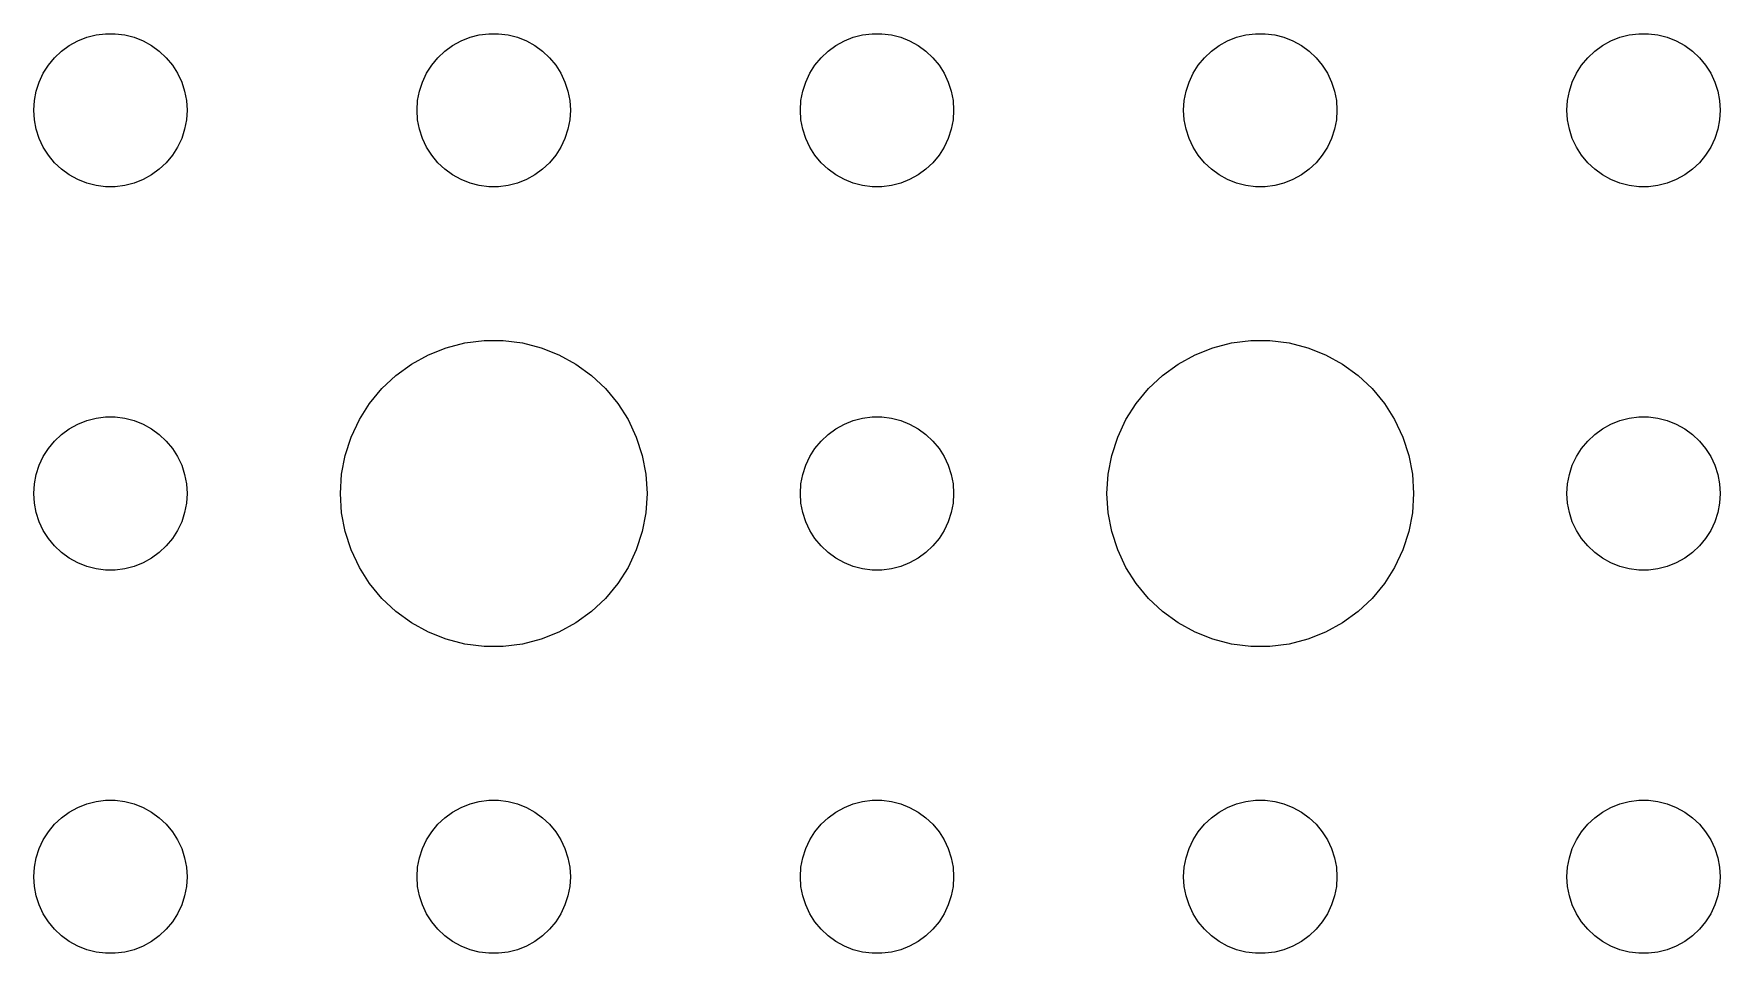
# Model space of a CAD drawing. Header units: metres. Extents: x -127 to 127, y -127 to 127.
# Drawn here: x -24 to 9, y -99 to -81 of the extents above; entities that cross this region are included whole.
import ezdxf

# ---------------------------------------------------------------- set-up
doc = ezdxf.new("R2010")
doc.units = ezdxf.units.M

msp = doc.modelspace()

# ---------------------------------------------------------------- linework, layer by layer
for p, q in [((-23.3037, -81.2335), (-23.1387, -81.1428)), ((-23.1387, -81.1428), (-22.9635, -81.0734)), ((-22.9635, -81.0734), (-22.7811, -81.0266)), ((-22.7811, -81.0266), (-22.5942, -81.003)), ((-22.5942, -81.003), (-22.4058, -81.003)), ((-22.4058, -81.003), (-22.2189, -81.0266)), ((-22.2189, -81.0266), (-22.0365, -81.0734)), ((-22.0365, -81.0734), (-21.8613, -81.1428)), ((-21.8613, -81.1428), (-21.6963, -81.2335)), ((-15.8037, -81.2335), (-15.6387, -81.1428)), ((-15.6387, -81.1428), (-15.4635, -81.0734)), ((-15.4635, -81.0734), (-15.2811, -81.0266)), ((-15.2811, -81.0266), (-15.0942, -81.003)), ((-15.0942, -81.003), (-14.9058, -81.003)), ((-14.9058, -81.003), (-14.7189, -81.0266)), ((-14.7189, -81.0266), (-14.5365, -81.0734)), ((-14.5365, -81.0734), (-14.3613, -81.1428)), ((-14.3613, -81.1428), (-14.1963, -81.2335)), ((-8.30373, -81.2335), (-8.13866, -81.1428)), ((-8.13866, -81.1428), (-7.96352, -81.0734)), ((-7.96352, -81.0734), (-7.78107, -81.0266)), ((-7.78107, -81.0266), (-7.59418, -81.003)), ((-7.59418, -81.003), (-7.40581, -81.003)), ((-7.40581, -81.003), (-7.21892, -81.0266)), ((-7.21892, -81.0266), (-7.03647, -81.0734)), ((-7.03647, -81.0734), (-6.86133, -81.1428)), ((-6.86133, -81.1428), (-6.69626, -81.2335)), ((-0.80373, -81.2335), (-0.63866, -81.1428)), ((-0.63866, -81.1428), (-0.46352, -81.0734)), ((-0.46352, -81.0734), (-0.28107, -81.0266)), ((-0.28107, -81.0266), (-0.09418, -81.003)), ((-0.09418, -81.003), (0.09418, -81.003)), ((0.09418, -81.003), (0.28107, -81.0266)), ((0.28107, -81.0266), (0.46352, -81.0734)), ((0.46352, -81.0734), (0.63866, -81.1428)), ((0.63866, -81.1428), (0.80373, -81.2335)), ((6.69626, -81.2335), (6.86133, -81.1428)), ((6.86133, -81.1428), (7.03647, -81.0734)), ((7.03647, -81.0734), (7.21892, -81.0266)), ((7.21892, -81.0266), (7.40581, -81.003)), ((7.40581, -81.003), (7.59418, -81.003)), ((7.59418, -81.003), (7.78107, -81.0266)), ((7.78107, -81.0266), (7.96352, -81.0734)), ((7.96352, -81.0734), (8.13866, -81.1428)), ((8.13866, -81.1428), (8.30373, -81.2335)), ((-23.7135, -81.6183), (-23.5934, -81.4732)), ((-23.5934, -81.4732), (-23.4561, -81.3442)), ((-23.4561, -81.3442), (-23.3037, -81.2335)), ((-21.6963, -81.2335), (-21.5439, -81.3442)), ((-21.5439, -81.3442), (-21.4065, -81.4732)), ((-21.4065, -81.4732), (-21.2865, -81.6183)), ((-16.2135, -81.6183), (-16.0934, -81.4732)), ((-16.0934, -81.4732), (-15.9561, -81.3442)), ((-15.9561, -81.3442), (-15.8037, -81.2335)), ((-14.1963, -81.2335), (-14.0439, -81.3442)), ((-14.0439, -81.3442), (-13.9065, -81.4732)), ((-13.9065, -81.4732), (-13.7865, -81.6183)), ((-8.71352, -81.6183), (-8.59344, -81.4732)), ((-8.59344, -81.4732), (-8.45613, -81.3442)), ((-8.45613, -81.3442), (-8.30373, -81.2335)), ((-6.69626, -81.2335), (-6.54385, -81.3442)), ((-6.54385, -81.3442), (-6.40654, -81.4732)), ((-6.40654, -81.4732), (-6.28647, -81.6183)), ((-1.21352, -81.6183), (-1.09344, -81.4732)), ((-1.09344, -81.4732), (-0.95613, -81.3442)), ((-0.95613, -81.3442), (-0.80373, -81.2335)), ((0.80373, -81.2335), (0.95613, -81.3442)), ((0.95613, -81.3442), (1.09344, -81.4732)), ((1.09344, -81.4732), (1.21352, -81.6183)), ((6.28647, -81.6183), (6.40654, -81.4732)), ((6.40654, -81.4732), (6.54385, -81.3442)), ((6.54385, -81.3442), (6.69626, -81.2335)), ((8.30373, -81.2335), (8.45613, -81.3442)), ((8.45613, -81.3442), (8.59344, -81.4732)), ((8.59344, -81.4732), (8.71352, -81.6183)), ((-23.8947, -81.9478), (-23.8145, -81.7774)), ((-23.8145, -81.7774), (-23.7135, -81.6183)), ((-21.2865, -81.6183), (-21.1855, -81.7774)), ((-21.1855, -81.7774), (-21.1053, -81.9478)), ((-16.3947, -81.9478), (-16.3145, -81.7774)), ((-16.3145, -81.7774), (-16.2135, -81.6183)), ((-13.7865, -81.6183), (-13.6855, -81.7774)), ((-13.6855, -81.7774), (-13.6053, -81.9478)), ((-8.89465, -81.9478), (-8.81445, -81.7774)), ((-8.81445, -81.7774), (-8.71352, -81.6183)), ((-6.28647, -81.6183), (-6.18553, -81.7774)), ((-6.18553, -81.7774), (-6.10533, -81.9478)), ((-1.39465, -81.9478), (-1.31445, -81.7774)), ((-1.31445, -81.7774), (-1.21352, -81.6183)), ((1.21352, -81.6183), (1.31445, -81.7774)), ((1.31445, -81.7774), (1.39465, -81.9478)), ((6.10533, -81.9478), (6.18553, -81.7774)), ((6.18553, -81.7774), (6.28647, -81.6183)), ((8.71352, -81.6183), (8.81445, -81.7774)), ((8.81445, -81.7774), (8.89465, -81.9478)), ((-23.9882, -82.312), (-23.9529, -82.127)), ((-23.9529, -82.127), (-23.8947, -81.9478)), ((-21.1053, -81.9478), (-21.0471, -82.127)), ((-21.0471, -82.127), (-21.0118, -82.312)), ((-16.4882, -82.312), (-16.4529, -82.127)), ((-16.4529, -82.127), (-16.3947, -81.9478)), ((-13.6053, -81.9478), (-13.5471, -82.127)), ((-13.5471, -82.127), (-13.5118, -82.312)), ((-8.98816, -82.312), (-8.95287, -82.127)), ((-8.95287, -82.127), (-8.89465, -81.9478)), ((-6.10533, -81.9478), (-6.04712, -82.127)), ((-6.04712, -82.127), (-6.01183, -82.312)), ((-1.48816, -82.312), (-1.45287, -82.127)), ((-1.45287, -82.127), (-1.39465, -81.9478)), ((1.39465, -81.9478), (1.45287, -82.127)), ((1.45287, -82.127), (1.48816, -82.312)), ((6.01183, -82.312), (6.04712, -82.127)), ((6.04712, -82.127), (6.10533, -81.9478)), ((8.89465, -81.9478), (8.95287, -82.127)), ((8.95287, -82.127), (8.98816, -82.312)), ((-24, -82.5), (-23.9882, -82.312)), ((-23.9882, -82.688), (-24, -82.5)), ((-21.0118, -82.312), (-21, -82.5)), ((-21, -82.5), (-21.0118, -82.688)), ((-16.5, -82.5), (-16.4882, -82.312)), ((-16.4882, -82.688), (-16.5, -82.5)), ((-13.5118, -82.312), (-13.5, -82.5)), ((-13.5, -82.5), (-13.5118, -82.688)), ((-9, -82.5), (-8.98816, -82.312)), ((-8.98816, -82.688), (-9, -82.5)), ((-6.01183, -82.312), (-6, -82.5)), ((-6, -82.5), (-6.01183, -82.688)), ((-1.5, -82.5), (-1.48816, -82.312)), ((-1.48816, -82.688), (-1.5, -82.5)), ((1.48816, -82.312), (1.5, -82.5)), ((1.5, -82.5), (1.48816, -82.688)), ((6, -82.5), (6.01183, -82.312)), ((6.01183, -82.688), (6, -82.5)), ((8.98816, -82.312), (9, -82.5)), ((9, -82.5), (8.98816, -82.688)), ((-23.9529, -82.873), (-23.9882, -82.688)), ((-21.0118, -82.688), (-21.0471, -82.873)), ((-16.4529, -82.873), (-16.4882, -82.688)), ((-13.5118, -82.688), (-13.5471, -82.873)), ((-8.95287, -82.873), (-8.98816, -82.688)), ((-6.01183, -82.688), (-6.04712, -82.873)), ((-1.45287, -82.873), (-1.48816, -82.688)), ((1.48816, -82.688), (1.45287, -82.873)), ((6.04712, -82.873), (6.01183, -82.688)), ((8.98816, -82.688), (8.95287, -82.873)), ((-23.8947, -83.0522), (-23.9529, -82.873)), ((-23.8145, -83.2226), (-23.8947, -83.0522)), ((-21.1053, -83.0522), (-21.1855, -83.2226)), ((-21.0471, -82.873), (-21.1053, -83.0522)), ((-16.3947, -83.0522), (-16.4529, -82.873)), ((-16.3145, -83.2226), (-16.3947, -83.0522)), ((-13.6053, -83.0522), (-13.6855, -83.2226)), ((-13.5471, -82.873), (-13.6053, -83.0522)), ((-8.89465, -83.0522), (-8.95287, -82.873)), ((-8.81445, -83.2226), (-8.89465, -83.0522)), ((-6.10533, -83.0522), (-6.18553, -83.2226)), ((-6.04712, -82.873), (-6.10533, -83.0522)), ((-1.39465, -83.0522), (-1.45287, -82.873)), ((-1.31445, -83.2226), (-1.39465, -83.0522)), ((1.39465, -83.0522), (1.31445, -83.2226)), ((1.45287, -82.873), (1.39465, -83.0522)), ((6.10533, -83.0522), (6.04712, -82.873)), ((6.18553, -83.2226), (6.10533, -83.0522)), ((8.89465, -83.0522), (8.81445, -83.2226)), ((8.95287, -82.873), (8.89465, -83.0522)), ((-23.7135, -83.3817), (-23.8145, -83.2226)), ((-23.5934, -83.5268), (-23.7135, -83.3817)), ((-21.2865, -83.3817), (-21.4065, -83.5268)), ((-21.1855, -83.2226), (-21.2865, -83.3817)), ((-16.2135, -83.3817), (-16.3145, -83.2226)), ((-16.0934, -83.5268), (-16.2135, -83.3817)), ((-13.7865, -83.3817), (-13.9065, -83.5268)), ((-13.6855, -83.2226), (-13.7865, -83.3817)), ((-8.71352, -83.3817), (-8.81445, -83.2226)), ((-8.59344, -83.5268), (-8.71352, -83.3817)), ((-6.28647, -83.3817), (-6.40654, -83.5268)), ((-6.18553, -83.2226), (-6.28647, -83.3817)), ((-1.21352, -83.3817), (-1.31445, -83.2226)), ((-1.09344, -83.5268), (-1.21352, -83.3817)), ((1.21352, -83.3817), (1.09344, -83.5268)), ((1.31445, -83.2226), (1.21352, -83.3817)), ((6.28647, -83.3817), (6.18553, -83.2226)), ((6.40654, -83.5268), (6.28647, -83.3817)), ((8.71352, -83.3817), (8.59344, -83.5268)), ((8.81445, -83.2226), (8.71352, -83.3817)), ((-23.4561, -83.6558), (-23.5934, -83.5268)), ((-23.3037, -83.7665), (-23.4561, -83.6558)), ((-23.1387, -83.8572), (-23.3037, -83.7665)), ((-21.6963, -83.7665), (-21.8613, -83.8572)), ((-21.5439, -83.6558), (-21.6963, -83.7665)), ((-21.4065, -83.5268), (-21.5439, -83.6558)), ((-15.9561, -83.6558), (-16.0934, -83.5268)), ((-15.8037, -83.7665), (-15.9561, -83.6558)), ((-15.6387, -83.8572), (-15.8037, -83.7665)), ((-14.1963, -83.7665), (-14.3613, -83.8572)), ((-14.0439, -83.6558), (-14.1963, -83.7665)), ((-13.9065, -83.5268), (-14.0439, -83.6558)), ((-8.45613, -83.6558), (-8.59344, -83.5268)), ((-8.30373, -83.7665), (-8.45613, -83.6558)), ((-8.13866, -83.8572), (-8.30373, -83.7665)), ((-6.69626, -83.7665), (-6.86133, -83.8572)), ((-6.54385, -83.6558), (-6.69626, -83.7665)), ((-6.40654, -83.5268), (-6.54385, -83.6558)), ((-0.95613, -83.6558), (-1.09344, -83.5268)), ((-0.80373, -83.7665), (-0.95613, -83.6558)), ((-0.63866, -83.8572), (-0.80373, -83.7665)), ((0.80373, -83.7665), (0.63866, -83.8572)), ((0.95613, -83.6558), (0.80373, -83.7665)), ((1.09344, -83.5268), (0.95613, -83.6558)), ((6.54385, -83.6558), (6.40654, -83.5268)), ((6.69626, -83.7665), (6.54385, -83.6558)), ((6.86133, -83.8572), (6.69626, -83.7665)), ((8.30373, -83.7665), (8.13866, -83.8572)), ((8.45613, -83.6558), (8.30373, -83.7665)), ((8.59344, -83.5268), (8.45613, -83.6558)), ((-22.9635, -83.9266), (-23.1387, -83.8572)), ((-22.7811, -83.9734), (-22.9635, -83.9266)), ((-22.5942, -83.997), (-22.7811, -83.9734)), ((-22.4058, -83.997), (-22.5942, -83.997)), ((-22.2189, -83.9734), (-22.4058, -83.997)), ((-22.0365, -83.9266), (-22.2189, -83.9734)), ((-21.8613, -83.8572), (-22.0365, -83.9266)), ((-15.4635, -83.9266), (-15.6387, -83.8572)), ((-15.2811, -83.9734), (-15.4635, -83.9266)), ((-15.0942, -83.997), (-15.2811, -83.9734)), ((-14.9058, -83.997), (-15.0942, -83.997)), ((-14.7189, -83.9734), (-14.9058, -83.997)), ((-14.5365, -83.9266), (-14.7189, -83.9734)), ((-14.3613, -83.8572), (-14.5365, -83.9266)), ((-7.96352, -83.9266), (-8.13866, -83.8572)), ((-7.78107, -83.9734), (-7.96352, -83.9266)), ((-7.59418, -83.997), (-7.78107, -83.9734)), ((-7.40581, -83.997), (-7.59418, -83.997)), ((-7.21892, -83.9734), (-7.40581, -83.997)), ((-7.03647, -83.9266), (-7.21892, -83.9734)), ((-6.86133, -83.8572), (-7.03647, -83.9266)), ((-0.46352, -83.9266), (-0.63866, -83.8572)), ((-0.28107, -83.9734), (-0.46352, -83.9266)), ((-0.09418, -83.997), (-0.28107, -83.9734)), ((0.09418, -83.997), (-0.09418, -83.997)), ((0.28107, -83.9734), (0.09418, -83.997)), ((0.46352, -83.9266), (0.28107, -83.9734)), ((0.63866, -83.8572), (0.46352, -83.9266)), ((7.03647, -83.9266), (6.86133, -83.8572)), ((7.21892, -83.9734), (7.03647, -83.9266)), ((7.40581, -83.997), (7.21892, -83.9734)), ((7.59418, -83.997), (7.40581, -83.997)), ((7.78107, -83.9734), (7.59418, -83.997)), ((7.96352, -83.9266), (7.78107, -83.9734)), ((8.13866, -83.8572), (7.96352, -83.9266)), ((-15.927, -87.1468), (-15.5621, -87.0531)), ((-15.5621, -87.0531), (-15.1884, -87.0059)), ((-15.1884, -87.0059), (-14.8116, -87.0059)), ((-14.8116, -87.0059), (-14.4379, -87.0531)), ((-14.4379, -87.0531), (-14.0729, -87.1468)), ((-0.92705, -87.1468), (-0.56213, -87.0531)), ((-0.56213, -87.0531), (-0.18837, -87.0059)), ((-0.18837, -87.0059), (0.18837, -87.0059)), ((0.18837, -87.0059), (0.56213, -87.0531)), ((0.56213, -87.0531), (0.92705, -87.1468)), ((-16.6075, -87.467), (-16.2773, -87.2855)), ((-16.2773, -87.2855), (-15.927, -87.1468)), ((-14.0729, -87.1468), (-13.7227, -87.2855)), ((-13.7227, -87.2855), (-13.3925, -87.467)), ((-1.60747, -87.467), (-1.27733, -87.2855)), ((-1.27733, -87.2855), (-0.92705, -87.1468)), ((0.92705, -87.1468), (1.27733, -87.2855)), ((1.27733, -87.2855), (1.60747, -87.467)), ((-17.1869, -87.9464), (-16.9123, -87.6885)), ((-16.9123, -87.6885), (-16.6075, -87.467)), ((-13.3925, -87.467), (-13.0877, -87.6885)), ((-13.0877, -87.6885), (-12.8131, -87.9464)), ((-2.1869, -87.9464), (-1.91226, -87.6885)), ((-1.91226, -87.6885), (-1.60747, -87.467)), ((1.60747, -87.467), (1.91226, -87.6885)), ((1.91226, -87.6885), (2.1869, -87.9464)), ((-17.427, -88.2366), (-17.1869, -87.9464)), ((-12.8131, -87.9464), (-12.5729, -88.2366)), ((-2.42705, -88.2366), (-2.1869, -87.9464)), ((2.1869, -87.9464), (2.42705, -88.2366)), ((-17.6289, -88.5547), (-17.427, -88.2366)), ((-12.5729, -88.2366), (-12.3711, -88.5547)), ((-2.62891, -88.5547), (-2.42705, -88.2366)), ((2.42705, -88.2366), (2.62891, -88.5547)), ((-23.4561, -88.8442), (-23.3037, -88.7335)), ((-23.3037, -88.7335), (-23.1387, -88.6428)), ((-23.1387, -88.6428), (-22.9635, -88.5734)), ((-22.9635, -88.5734), (-22.7811, -88.5266)), ((-22.7811, -88.5266), (-22.5942, -88.503)), ((-22.5942, -88.503), (-22.4058, -88.503)), ((-22.4058, -88.503), (-22.2189, -88.5266)), ((-22.2189, -88.5266), (-22.0365, -88.5734)), ((-22.0365, -88.5734), (-21.8613, -88.6428)), ((-21.8613, -88.6428), (-21.6963, -88.7335)), ((-21.6963, -88.7335), (-21.5439, -88.8442)), ((-17.7893, -88.8956), (-17.6289, -88.5547)), ((-12.3711, -88.5547), (-12.2107, -88.8956)), ((-8.45613, -88.8442), (-8.30373, -88.7335)), ((-8.30373, -88.7335), (-8.13866, -88.6428)), ((-8.13866, -88.6428), (-7.96352, -88.5734)), ((-7.96352, -88.5734), (-7.78107, -88.5266)), ((-7.78107, -88.5266), (-7.59418, -88.503)), ((-7.59418, -88.503), (-7.40581, -88.503)), ((-7.40581, -88.503), (-7.21892, -88.5266)), ((-7.21892, -88.5266), (-7.03647, -88.5734)), ((-7.03647, -88.5734), (-6.86133, -88.6428)), ((-6.86133, -88.6428), (-6.69626, -88.7335)), ((-6.69626, -88.7335), (-6.54385, -88.8442)), ((-2.78932, -88.8956), (-2.62891, -88.5547)), ((2.62891, -88.5547), (2.78932, -88.8956)), ((6.54385, -88.8442), (6.69626, -88.7335)), ((6.69626, -88.7335), (6.86133, -88.6428)), ((6.86133, -88.6428), (7.03647, -88.5734)), ((7.03647, -88.5734), (7.21892, -88.5266)), ((7.21892, -88.5266), (7.40581, -88.503)), ((7.40581, -88.503), (7.59418, -88.503)), ((7.59418, -88.503), (7.78107, -88.5266)), ((7.78107, -88.5266), (7.96352, -88.5734)), ((7.96352, -88.5734), (8.13866, -88.6428)), ((8.13866, -88.6428), (8.30373, -88.7335)), ((8.30373, -88.7335), (8.45613, -88.8442)), ((-23.7135, -89.1183), (-23.5934, -88.9732)), ((-23.5934, -88.9732), (-23.4561, -88.8442)), ((-21.5439, -88.8442), (-21.4065, -88.9732)), ((-21.4065, -88.9732), (-21.2865, -89.1183)), ((-17.9057, -89.2539), (-17.7893, -88.8956)), ((-12.2107, -88.8956), (-12.0942, -89.2539)), ((-8.71352, -89.1183), (-8.59344, -88.9732)), ((-8.59344, -88.9732), (-8.45613, -88.8442)), ((-6.54385, -88.8442), (-6.40654, -88.9732)), ((-6.40654, -88.9732), (-6.28647, -89.1183)), ((-2.90575, -89.2539), (-2.78932, -88.8956)), ((2.78932, -88.8956), (2.90575, -89.2539)), ((6.28647, -89.1183), (6.40654, -88.9732)), ((6.40654, -88.9732), (6.54385, -88.8442)), ((8.45613, -88.8442), (8.59344, -88.9732)), ((8.59344, -88.9732), (8.71352, -89.1183)), ((-23.8947, -89.4478), (-23.8145, -89.2774)), ((-23.8145, -89.2774), (-23.7135, -89.1183)), ((-21.2865, -89.1183), (-21.1855, -89.2774)), ((-21.1855, -89.2774), (-21.1053, -89.4478)), ((-17.9763, -89.624), (-17.9057, -89.2539)), ((-12.0942, -89.2539), (-12.0237, -89.624)), ((-8.89465, -89.4478), (-8.81445, -89.2774)), ((-8.81445, -89.2774), (-8.71352, -89.1183)), ((-6.28647, -89.1183), (-6.18553, -89.2774)), ((-6.18553, -89.2774), (-6.10533, -89.4478)), ((-2.97633, -89.624), (-2.90575, -89.2539)), ((2.90575, -89.2539), (2.97633, -89.624)), ((6.10533, -89.4478), (6.18553, -89.2774)), ((6.18553, -89.2774), (6.28647, -89.1183)), ((8.71352, -89.1183), (8.81445, -89.2774)), ((8.81445, -89.2774), (8.89465, -89.4478)), ((-23.9882, -89.812), (-23.9529, -89.627)), ((-23.9529, -89.627), (-23.8947, -89.4478)), ((-21.1053, -89.4478), (-21.0471, -89.627)), ((-21.0471, -89.627), (-21.0118, -89.812)), ((-18, -90), (-17.9763, -89.624)), ((-12.0237, -89.624), (-12, -90)), ((-8.98816, -89.812), (-8.95287, -89.627)), ((-8.95287, -89.627), (-8.89465, -89.4478)), ((-6.10533, -89.4478), (-6.04712, -89.627)), ((-6.04712, -89.627), (-6.01183, -89.812)), ((-3, -90), (-2.97633, -89.624)), ((2.97633, -89.624), (3, -90)), ((6.01183, -89.812), (6.04712, -89.627)), ((6.04712, -89.627), (6.10533, -89.4478)), ((8.89465, -89.4478), (8.95287, -89.627)), ((8.95287, -89.627), (8.98816, -89.812)), ((-24, -90), (-23.9882, -89.812)), ((-23.9882, -90.188), (-24, -90)), ((-21.0118, -89.812), (-21, -90)), ((-21, -90), (-21.0118, -90.188)), ((-17.9763, -90.376), (-18, -90)), ((-12, -90), (-12.0237, -90.376)), ((-9, -90), (-8.98816, -89.812)), ((-8.98816, -90.188), (-9, -90)), ((-6.01183, -89.812), (-6, -90)), ((-6, -90), (-6.01183, -90.188)), ((-2.97633, -90.376), (-3, -90)), ((3, -90), (2.97633, -90.376)), ((6, -90), (6.01183, -89.812)), ((6.01183, -90.188), (6, -90)), ((8.98816, -89.812), (9, -90)), ((9, -90), (8.98816, -90.188)), ((-23.9529, -90.373), (-23.9882, -90.188)), ((-23.8947, -90.5522), (-23.9529, -90.373)), ((-21.0471, -90.373), (-21.1053, -90.5522)), ((-21.0118, -90.188), (-21.0471, -90.373)), ((-17.9057, -90.7461), (-17.9763, -90.376)), ((-12.0237, -90.376), (-12.0942, -90.7461)), ((-8.95287, -90.373), (-8.98816, -90.188)), ((-8.89465, -90.5522), (-8.95287, -90.373)), ((-6.04712, -90.373), (-6.10533, -90.5522)), ((-6.01183, -90.188), (-6.04712, -90.373)), ((-2.90575, -90.7461), (-2.97633, -90.376)), ((2.97633, -90.376), (2.90575, -90.7461)), ((6.04712, -90.373), (6.01183, -90.188)), ((6.10533, -90.5522), (6.04712, -90.373)), ((8.95287, -90.373), (8.89465, -90.5522)), ((8.98816, -90.188), (8.95287, -90.373)), ((-23.8145, -90.7226), (-23.8947, -90.5522)), ((-23.7135, -90.8817), (-23.8145, -90.7226)), ((-21.1855, -90.7226), (-21.2865, -90.8817)), ((-21.1053, -90.5522), (-21.1855, -90.7226)), ((-17.7893, -91.1044), (-17.9057, -90.7461)), ((-12.0942, -90.7461), (-12.2107, -91.1044)), ((-8.81445, -90.7226), (-8.89465, -90.5522)), ((-8.71352, -90.8817), (-8.81445, -90.7226)), ((-6.18553, -90.7226), (-6.28647, -90.8817)), ((-6.10533, -90.5522), (-6.18553, -90.7226)), ((-2.78932, -91.1044), (-2.90575, -90.7461)), ((2.90575, -90.7461), (2.78932, -91.1044)), ((6.18553, -90.7226), (6.10533, -90.5522)), ((6.28647, -90.8817), (6.18553, -90.7226)), ((8.81445, -90.7226), (8.71352, -90.8817)), ((8.89465, -90.5522), (8.81445, -90.7226)), ((-23.5934, -91.0268), (-23.7135, -90.8817)), ((-23.4561, -91.1558), (-23.5934, -91.0268)), ((-21.4065, -91.0268), (-21.5439, -91.1558)), ((-21.2865, -90.8817), (-21.4065, -91.0268)), ((-8.59344, -91.0268), (-8.71352, -90.8817)), ((-8.45613, -91.1558), (-8.59344, -91.0268)), ((-6.40654, -91.0268), (-6.54385, -91.1558)), ((-6.28647, -90.8817), (-6.40654, -91.0268)), ((6.40654, -91.0268), (6.28647, -90.8817)), ((6.54385, -91.1558), (6.40654, -91.0268)), ((8.59344, -91.0268), (8.45613, -91.1558)), ((8.71352, -90.8817), (8.59344, -91.0268)), ((-23.3037, -91.2665), (-23.4561, -91.1558)), ((-23.1387, -91.3572), (-23.3037, -91.2665)), ((-22.9635, -91.4266), (-23.1387, -91.3572)), ((-21.8613, -91.3572), (-22.0365, -91.4266)), ((-21.6963, -91.2665), (-21.8613, -91.3572)), ((-21.5439, -91.1558), (-21.6963, -91.2665)), ((-17.6289, -91.4453), (-17.7893, -91.1044)), ((-12.2107, -91.1044), (-12.3711, -91.4453)), ((-8.30373, -91.2665), (-8.45613, -91.1558)), ((-8.13866, -91.3572), (-8.30373, -91.2665)), ((-7.96352, -91.4266), (-8.13866, -91.3572)), ((-6.86133, -91.3572), (-7.03647, -91.4266)), ((-6.69626, -91.2665), (-6.86133, -91.3572)), ((-6.54385, -91.1558), (-6.69626, -91.2665)), ((-2.62891, -91.4453), (-2.78932, -91.1044)), ((2.78932, -91.1044), (2.62891, -91.4453)), ((6.69626, -91.2665), (6.54385, -91.1558)), ((6.86133, -91.3572), (6.69626, -91.2665)), ((7.03647, -91.4266), (6.86133, -91.3572)), ((8.13866, -91.3572), (7.96352, -91.4266)), ((8.30373, -91.2665), (8.13866, -91.3572)), ((8.45613, -91.1558), (8.30373, -91.2665)), ((-22.7811, -91.4734), (-22.9635, -91.4266)), ((-22.5942, -91.497), (-22.7811, -91.4734)), ((-22.4058, -91.497), (-22.5942, -91.497)), ((-22.2189, -91.4734), (-22.4058, -91.497)), ((-22.0365, -91.4266), (-22.2189, -91.4734)), ((-17.427, -91.7634), (-17.6289, -91.4453)), ((-12.3711, -91.4453), (-12.5729, -91.7634)), ((-7.78107, -91.4734), (-7.96352, -91.4266)), ((-7.59418, -91.497), (-7.78107, -91.4734)), ((-7.40581, -91.497), (-7.59418, -91.497)), ((-7.21892, -91.4734), (-7.40581, -91.497)), ((-7.03647, -91.4266), (-7.21892, -91.4734)), ((-2.42705, -91.7634), (-2.62891, -91.4453)), ((2.62891, -91.4453), (2.42705, -91.7634)), ((7.21892, -91.4734), (7.03647, -91.4266)), ((7.40581, -91.497), (7.21892, -91.4734)), ((7.59418, -91.497), (7.40581, -91.497)), ((7.78107, -91.4734), (7.59418, -91.497)), ((7.96352, -91.4266), (7.78107, -91.4734)), ((-17.1869, -92.0536), (-17.427, -91.7634)), ((-16.9123, -92.3115), (-17.1869, -92.0536)), ((-12.8131, -92.0536), (-13.0877, -92.3115)), ((-12.5729, -91.7634), (-12.8131, -92.0536)), ((-2.1869, -92.0536), (-2.42705, -91.7634)), ((-1.91226, -92.3115), (-2.1869, -92.0536)), ((2.1869, -92.0536), (1.91226, -92.3115)), ((2.42705, -91.7634), (2.1869, -92.0536)), ((-16.6075, -92.533), (-16.9123, -92.3115)), ((-13.0877, -92.3115), (-13.3925, -92.533)), ((-1.60747, -92.533), (-1.91226, -92.3115)), ((1.91226, -92.3115), (1.60747, -92.533)), ((-16.2773, -92.7145), (-16.6075, -92.533)), ((-15.927, -92.8532), (-16.2773, -92.7145)), ((-13.7227, -92.7145), (-14.0729, -92.8532)), ((-13.3925, -92.533), (-13.7227, -92.7145)), ((-1.27733, -92.7145), (-1.60747, -92.533)), ((-0.92705, -92.8532), (-1.27733, -92.7145)), ((1.27733, -92.7145), (0.92705, -92.8532)), ((1.60747, -92.533), (1.27733, -92.7145)), ((-15.5621, -92.9469), (-15.927, -92.8532)), ((-15.1884, -92.9941), (-15.5621, -92.9469)), ((-14.8116, -92.9941), (-15.1884, -92.9941)), ((-14.4379, -92.9469), (-14.8116, -92.9941)), ((-14.0729, -92.8532), (-14.4379, -92.9469)), ((-0.56213, -92.9469), (-0.92705, -92.8532)), ((-0.18837, -92.9941), (-0.56213, -92.9469)), ((0.18837, -92.9941), (-0.18837, -92.9941)), ((0.56213, -92.9469), (0.18837, -92.9941)), ((0.92705, -92.8532), (0.56213, -92.9469)), ((-22.9635, -96.0734), (-22.7811, -96.0266)), ((-22.7811, -96.0266), (-22.5942, -96.003)), ((-22.5942, -96.003), (-22.4058, -96.003)), ((-22.4058, -96.003), (-22.2189, -96.0266)), ((-22.2189, -96.0266), (-22.0365, -96.0734)), ((-15.4635, -96.0734), (-15.2811, -96.0266)), ((-15.2811, -96.0266), (-15.0942, -96.003)), ((-15.0942, -96.003), (-14.9058, -96.003)), ((-14.9058, -96.003), (-14.7189, -96.0266)), ((-14.7189, -96.0266), (-14.5365, -96.0734)), ((-7.96352, -96.0734), (-7.78107, -96.0266)), ((-7.78107, -96.0266), (-7.59418, -96.003)), ((-7.59418, -96.003), (-7.40581, -96.003)), ((-7.40581, -96.003), (-7.21892, -96.0266)), ((-7.21892, -96.0266), (-7.03647, -96.0734)), ((-0.46352, -96.0734), (-0.28107, -96.0266)), ((-0.28107, -96.0266), (-0.09418, -96.003)), ((-0.09418, -96.003), (0.09418, -96.003)), ((0.09418, -96.003), (0.28107, -96.0266)), ((0.28107, -96.0266), (0.46352, -96.0734)), ((7.03647, -96.0734), (7.21892, -96.0266)), ((7.21892, -96.0266), (7.40581, -96.003)), ((7.40581, -96.003), (7.59418, -96.003)), ((7.59418, -96.003), (7.78107, -96.0266)), ((7.78107, -96.0266), (7.96352, -96.0734)), ((-23.5934, -96.4732), (-23.4561, -96.3442)), ((-23.4561, -96.3442), (-23.3037, -96.2335)), ((-23.3037, -96.2335), (-23.1387, -96.1428)), ((-23.1387, -96.1428), (-22.9635, -96.0734)), ((-22.0365, -96.0734), (-21.8613, -96.1428)), ((-21.8613, -96.1428), (-21.6963, -96.2335)), ((-21.6963, -96.2335), (-21.5439, -96.3442)), ((-21.5439, -96.3442), (-21.4065, -96.4732)), ((-16.0934, -96.4732), (-15.9561, -96.3442)), ((-15.9561, -96.3442), (-15.8037, -96.2335)), ((-15.8037, -96.2335), (-15.6387, -96.1428)), ((-15.6387, -96.1428), (-15.4635, -96.0734)), ((-14.5365, -96.0734), (-14.3613, -96.1428)), ((-14.3613, -96.1428), (-14.1963, -96.2335)), ((-14.1963, -96.2335), (-14.0439, -96.3442)), ((-14.0439, -96.3442), (-13.9065, -96.4732)), ((-8.59344, -96.4732), (-8.45613, -96.3442)), ((-8.45613, -96.3442), (-8.30373, -96.2335)), ((-8.30373, -96.2335), (-8.13866, -96.1428)), ((-8.13866, -96.1428), (-7.96352, -96.0734)), ((-7.03647, -96.0734), (-6.86133, -96.1428)), ((-6.86133, -96.1428), (-6.69626, -96.2335)), ((-6.69626, -96.2335), (-6.54385, -96.3442)), ((-6.54385, -96.3442), (-6.40654, -96.4732)), ((-1.09344, -96.4732), (-0.95613, -96.3442)), ((-0.95613, -96.3442), (-0.80373, -96.2335)), ((-0.80373, -96.2335), (-0.63866, -96.1428)), ((-0.63866, -96.1428), (-0.46352, -96.0734)), ((0.46352, -96.0734), (0.63866, -96.1428)), ((0.63866, -96.1428), (0.80373, -96.2335)), ((0.80373, -96.2335), (0.95613, -96.3442)), ((0.95613, -96.3442), (1.09344, -96.4732)), ((6.40654, -96.4732), (6.54385, -96.3442)), ((6.54385, -96.3442), (6.69626, -96.2335)), ((6.69626, -96.2335), (6.86133, -96.1428)), ((6.86133, -96.1428), (7.03647, -96.0734)), ((7.96352, -96.0734), (8.13866, -96.1428)), ((8.13866, -96.1428), (8.30373, -96.2335)), ((8.30373, -96.2335), (8.45613, -96.3442)), ((8.45613, -96.3442), (8.59344, -96.4732)), ((-23.8145, -96.7774), (-23.7135, -96.6183)), ((-23.7135, -96.6183), (-23.5934, -96.4732)), ((-21.4065, -96.4732), (-21.2865, -96.6183)), ((-21.2865, -96.6183), (-21.1855, -96.7774)), ((-16.3145, -96.7774), (-16.2135, -96.6183)), ((-16.2135, -96.6183), (-16.0934, -96.4732)), ((-13.9065, -96.4732), (-13.7865, -96.6183)), ((-13.7865, -96.6183), (-13.6855, -96.7774)), ((-8.81445, -96.7774), (-8.71352, -96.6183)), ((-8.71352, -96.6183), (-8.59344, -96.4732)), ((-6.40654, -96.4732), (-6.28647, -96.6183)), ((-6.28647, -96.6183), (-6.18553, -96.7774)), ((-1.31445, -96.7774), (-1.21352, -96.6183)), ((-1.21352, -96.6183), (-1.09344, -96.4732)), ((1.09344, -96.4732), (1.21352, -96.6183)), ((1.21352, -96.6183), (1.31445, -96.7774)), ((6.18553, -96.7774), (6.28647, -96.6183)), ((6.28647, -96.6183), (6.40654, -96.4732)), ((8.59344, -96.4732), (8.71352, -96.6183)), ((8.71352, -96.6183), (8.81445, -96.7774)), ((-23.9529, -97.127), (-23.8947, -96.9478)), ((-23.8947, -96.9478), (-23.8145, -96.7774)), ((-21.1855, -96.7774), (-21.1053, -96.9478)), ((-21.1053, -96.9478), (-21.0471, -97.127)), ((-16.4529, -97.127), (-16.3947, -96.9478)), ((-16.3947, -96.9478), (-16.3145, -96.7774)), ((-13.6855, -96.7774), (-13.6053, -96.9478)), ((-13.6053, -96.9478), (-13.5471, -97.127)), ((-8.95287, -97.127), (-8.89465, -96.9478)), ((-8.89465, -96.9478), (-8.81445, -96.7774)), ((-6.18553, -96.7774), (-6.10533, -96.9478)), ((-6.10533, -96.9478), (-6.04712, -97.127)), ((-1.45287, -97.127), (-1.39465, -96.9478)), ((-1.39465, -96.9478), (-1.31445, -96.7774)), ((1.31445, -96.7774), (1.39465, -96.9478)), ((1.39465, -96.9478), (1.45287, -97.127)), ((6.04712, -97.127), (6.10533, -96.9478)), ((6.10533, -96.9478), (6.18553, -96.7774)), ((8.81445, -96.7774), (8.89465, -96.9478)), ((8.89465, -96.9478), (8.95287, -97.127)), ((-24, -97.5), (-23.9882, -97.312)), ((-23.9882, -97.312), (-23.9529, -97.127)), ((-21.0471, -97.127), (-21.0118, -97.312)), ((-21.0118, -97.312), (-21, -97.5)), ((-16.5, -97.5), (-16.4882, -97.312)), ((-16.4882, -97.312), (-16.4529, -97.127)), ((-13.5471, -97.127), (-13.5118, -97.312)), ((-13.5118, -97.312), (-13.5, -97.5)), ((-9, -97.5), (-8.98816, -97.312)), ((-8.98816, -97.312), (-8.95287, -97.127)), ((-6.04712, -97.127), (-6.01183, -97.312)), ((-6.01183, -97.312), (-6, -97.5)), ((-1.5, -97.5), (-1.48816, -97.312)), ((-1.48816, -97.312), (-1.45287, -97.127)), ((1.45287, -97.127), (1.48816, -97.312)), ((1.48816, -97.312), (1.5, -97.5)), ((6, -97.5), (6.01183, -97.312)), ((6.01183, -97.312), (6.04712, -97.127)), ((8.95287, -97.127), (8.98816, -97.312)), ((8.98816, -97.312), (9, -97.5)), ((-23.9882, -97.688), (-24, -97.5)), ((-21, -97.5), (-21.0118, -97.688)), ((-16.4882, -97.688), (-16.5, -97.5)), ((-13.5, -97.5), (-13.5118, -97.688)), ((-8.98816, -97.688), (-9, -97.5)), ((-6, -97.5), (-6.01183, -97.688)), ((-1.48816, -97.688), (-1.5, -97.5)), ((1.5, -97.5), (1.48816, -97.688)), ((6.01183, -97.688), (6, -97.5)), ((9, -97.5), (8.98816, -97.688)), ((-23.9529, -97.873), (-23.9882, -97.688)), ((-23.8947, -98.0522), (-23.9529, -97.873)), ((-21.0471, -97.873), (-21.1053, -98.0522)), ((-21.0118, -97.688), (-21.0471, -97.873)), ((-16.4529, -97.873), (-16.4882, -97.688)), ((-16.3947, -98.0522), (-16.4529, -97.873)), ((-13.5471, -97.873), (-13.6053, -98.0522)), ((-13.5118, -97.688), (-13.5471, -97.873)), ((-8.95287, -97.873), (-8.98816, -97.688)), ((-8.89465, -98.0522), (-8.95287, -97.873)), ((-6.04712, -97.873), (-6.10533, -98.0522)), ((-6.01183, -97.688), (-6.04712, -97.873)), ((-1.45287, -97.873), (-1.48816, -97.688)), ((-1.39465, -98.0522), (-1.45287, -97.873)), ((1.45287, -97.873), (1.39465, -98.0522)), ((1.48816, -97.688), (1.45287, -97.873)), ((6.04712, -97.873), (6.01183, -97.688)), ((6.10533, -98.0522), (6.04712, -97.873)), ((8.95287, -97.873), (8.89465, -98.0522)), ((8.98816, -97.688), (8.95287, -97.873)), ((-23.8145, -98.2226), (-23.8947, -98.0522)), ((-23.7135, -98.3817), (-23.8145, -98.2226)), ((-21.1855, -98.2226), (-21.2865, -98.3817)), ((-21.1053, -98.0522), (-21.1855, -98.2226)), ((-16.3145, -98.2226), (-16.3947, -98.0522)), ((-16.2135, -98.3817), (-16.3145, -98.2226)), ((-13.6855, -98.2226), (-13.7865, -98.3817)), ((-13.6053, -98.0522), (-13.6855, -98.2226)), ((-8.81445, -98.2226), (-8.89465, -98.0522)), ((-8.71352, -98.3817), (-8.81445, -98.2226)), ((-6.18553, -98.2226), (-6.28647, -98.3817)), ((-6.10533, -98.0522), (-6.18553, -98.2226)), ((-1.31445, -98.2226), (-1.39465, -98.0522)), ((-1.21352, -98.3817), (-1.31445, -98.2226)), ((1.31445, -98.2226), (1.21352, -98.3817)), ((1.39465, -98.0522), (1.31445, -98.2226)), ((6.18553, -98.2226), (6.10533, -98.0522)), ((6.28647, -98.3817), (6.18553, -98.2226)), ((8.81445, -98.2226), (8.71352, -98.3817)), ((8.89465, -98.0522), (8.81445, -98.2226)), ((-23.5934, -98.5268), (-23.7135, -98.3817)), ((-23.4561, -98.6558), (-23.5934, -98.5268)), ((-23.3037, -98.7665), (-23.4561, -98.6558)), ((-21.5439, -98.6558), (-21.6963, -98.7665)), ((-21.4065, -98.5268), (-21.5439, -98.6558)), ((-21.2865, -98.3817), (-21.4065, -98.5268)), ((-16.0934, -98.5268), (-16.2135, -98.3817)), ((-15.9561, -98.6558), (-16.0934, -98.5268)), ((-15.8037, -98.7665), (-15.9561, -98.6558)), ((-14.0439, -98.6558), (-14.1963, -98.7665)), ((-13.9065, -98.5268), (-14.0439, -98.6558)), ((-13.7865, -98.3817), (-13.9065, -98.5268)), ((-8.59344, -98.5268), (-8.71352, -98.3817)), ((-8.45613, -98.6558), (-8.59344, -98.5268)), ((-8.30373, -98.7665), (-8.45613, -98.6558)), ((-6.54385, -98.6558), (-6.69626, -98.7665)), ((-6.40654, -98.5268), (-6.54385, -98.6558)), ((-6.28647, -98.3817), (-6.40654, -98.5268)), ((-1.09344, -98.5268), (-1.21352, -98.3817)), ((-0.95613, -98.6558), (-1.09344, -98.5268)), ((-0.80373, -98.7665), (-0.95613, -98.6558)), ((0.95613, -98.6558), (0.80373, -98.7665)), ((1.09344, -98.5268), (0.95613, -98.6558)), ((1.21352, -98.3817), (1.09344, -98.5268)), ((6.40654, -98.5268), (6.28647, -98.3817)), ((6.54385, -98.6558), (6.40654, -98.5268)), ((6.69626, -98.7665), (6.54385, -98.6558)), ((8.45613, -98.6558), (8.30373, -98.7665)), ((8.59344, -98.5268), (8.45613, -98.6558)), ((8.71352, -98.3817), (8.59344, -98.5268)), ((-23.1387, -98.8572), (-23.3037, -98.7665)), ((-22.9635, -98.9266), (-23.1387, -98.8572)), ((-22.7811, -98.9734), (-22.9635, -98.9266)), ((-22.5942, -98.997), (-22.7811, -98.9734)), ((-22.4058, -98.997), (-22.5942, -98.997)), ((-22.2189, -98.9734), (-22.4058, -98.997)), ((-22.0365, -98.9266), (-22.2189, -98.9734)), ((-21.8613, -98.8572), (-22.0365, -98.9266)), ((-21.6963, -98.7665), (-21.8613, -98.8572)), ((-15.6387, -98.8572), (-15.8037, -98.7665)), ((-15.4635, -98.9266), (-15.6387, -98.8572)), ((-15.2811, -98.9734), (-15.4635, -98.9266)), ((-15.0942, -98.997), (-15.2811, -98.9734)), ((-14.9058, -98.997), (-15.0942, -98.997)), ((-14.7189, -98.9734), (-14.9058, -98.997)), ((-14.5365, -98.9266), (-14.7189, -98.9734)), ((-14.3613, -98.8572), (-14.5365, -98.9266)), ((-14.1963, -98.7665), (-14.3613, -98.8572)), ((-8.13866, -98.8572), (-8.30373, -98.7665)), ((-7.96352, -98.9266), (-8.13866, -98.8572)), ((-7.78107, -98.9734), (-7.96352, -98.9266)), ((-7.59418, -98.997), (-7.78107, -98.9734)), ((-7.40581, -98.997), (-7.59418, -98.997)), ((-7.21892, -98.9734), (-7.40581, -98.997)), ((-7.03647, -98.9266), (-7.21892, -98.9734)), ((-6.86133, -98.8572), (-7.03647, -98.9266)), ((-6.69626, -98.7665), (-6.86133, -98.8572)), ((-0.63866, -98.8572), (-0.80373, -98.7665)), ((-0.46352, -98.9266), (-0.63866, -98.8572)), ((-0.28107, -98.9734), (-0.46352, -98.9266)), ((-0.09418, -98.997), (-0.28107, -98.9734)), ((0.09418, -98.997), (-0.09418, -98.997)), ((0.28107, -98.9734), (0.09418, -98.997)), ((0.46352, -98.9266), (0.28107, -98.9734)), ((0.63866, -98.8572), (0.46352, -98.9266)), ((0.80373, -98.7665), (0.63866, -98.8572)), ((6.86133, -98.8572), (6.69626, -98.7665)), ((7.03647, -98.9266), (6.86133, -98.8572)), ((7.21892, -98.9734), (7.03647, -98.9266)), ((7.40581, -98.997), (7.21892, -98.9734)), ((7.59418, -98.997), (7.40581, -98.997)), ((7.78107, -98.9734), (7.59418, -98.997)), ((7.96352, -98.9266), (7.78107, -98.9734)), ((8.13866, -98.8572), (7.96352, -98.9266)), ((8.30373, -98.7665), (8.13866, -98.8572))]:
    msp.add_line(p, q)

doc.saveas('drawing.dxf')
